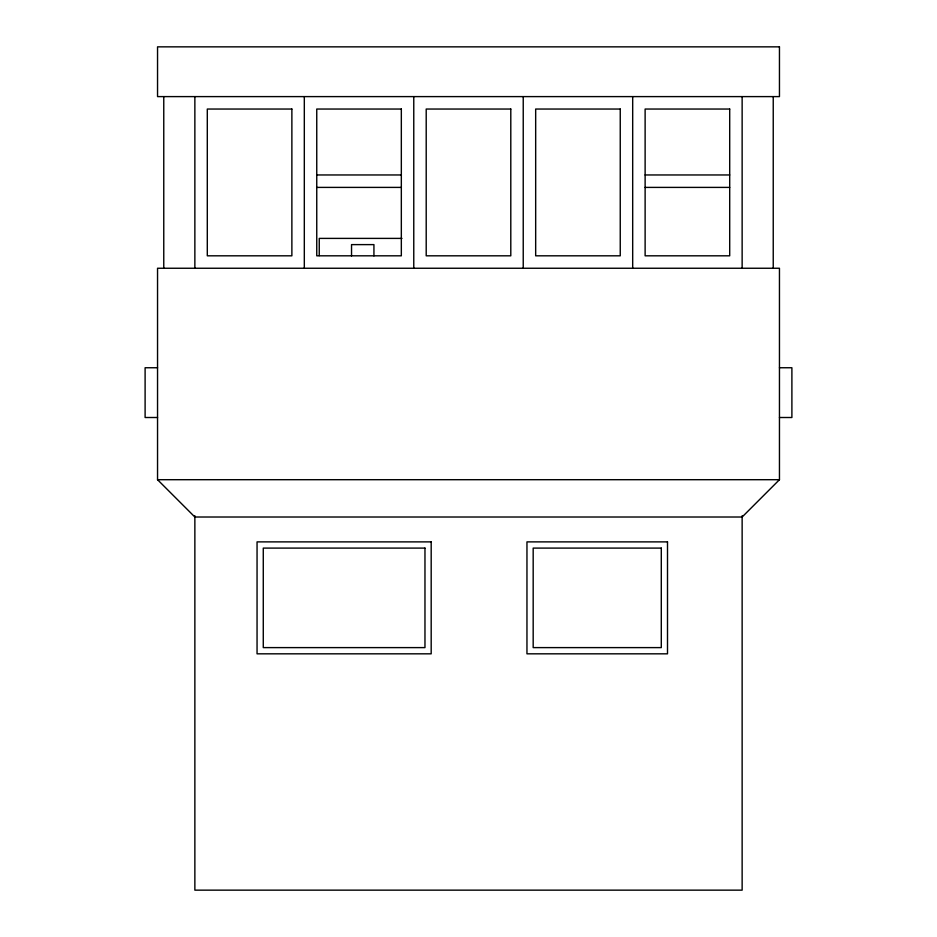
<?xml version="1.0" encoding="UTF-8"?>
<svg xmlns="http://www.w3.org/2000/svg" width="937" height="937" viewBox="0 0 937 937"><rect width="100%" height="100%" fill="white"/><g stroke="black" fill="none" stroke-linecap="round" stroke-linejoin="round"><path stroke-width="1.41" d="M779.455 479.697L742.139 517.013L194.861 517.013L157.545 479.697L157.545 268.251L779.455 268.251L779.455 479.697L157.545 479.697M316.753 174.961L401.329 174.961M645.124 174.961L729.7 174.961M316.753 187.4L401.329 187.4M645.124 187.4L729.7 187.4M401.961 238.396L319.248 238.396L319.248 255.614M157.545 367.749L145.106 367.749L145.106 417.504L157.545 417.504M779.455 367.749L791.894 367.749L791.894 417.504L779.455 417.504M773.236 96.605L773.236 268.251M742.139 96.605L742.139 268.251M742.139 515.748L742.139 890.15L194.861 890.15L194.861 515.748M632.686 96.605L632.686 268.251M523.233 96.605L523.233 268.251M413.767 96.605L413.767 268.251M373.933 255.918L373.933 244.616L351.539 244.616L351.539 255.918M304.314 96.605L304.314 268.251M194.861 96.605L194.861 268.251M163.764 96.605L163.764 268.251M779.455 46.85L157.545 46.85L157.545 96.605L779.455 96.605L779.455 46.85M291.875 109.043L207.3 109.043L207.3 255.813L291.875 255.813L291.875 109.043M401.329 109.043L316.753 109.043L316.753 255.813L401.329 255.813L401.329 109.043M510.794 109.043L426.206 109.043L426.206 255.813L510.794 255.813L510.794 109.043M620.247 109.043L535.671 109.043L535.671 255.813L620.247 255.813L620.247 109.043M729.7 109.043L645.124 109.043L645.124 255.813L729.7 255.813L729.7 109.043M431.184 541.879L257.054 541.879L257.054 653.827L431.184 653.827L431.184 541.879M667.507 541.879L526.957 541.879L526.957 653.827L667.507 653.827L667.507 541.879M424.965 548.098L263.274 548.098L263.274 647.608L424.965 647.608L424.965 548.098M661.288 548.098L533.176 548.098L533.176 647.608L661.288 647.608L661.288 548.098"/></g></svg>
